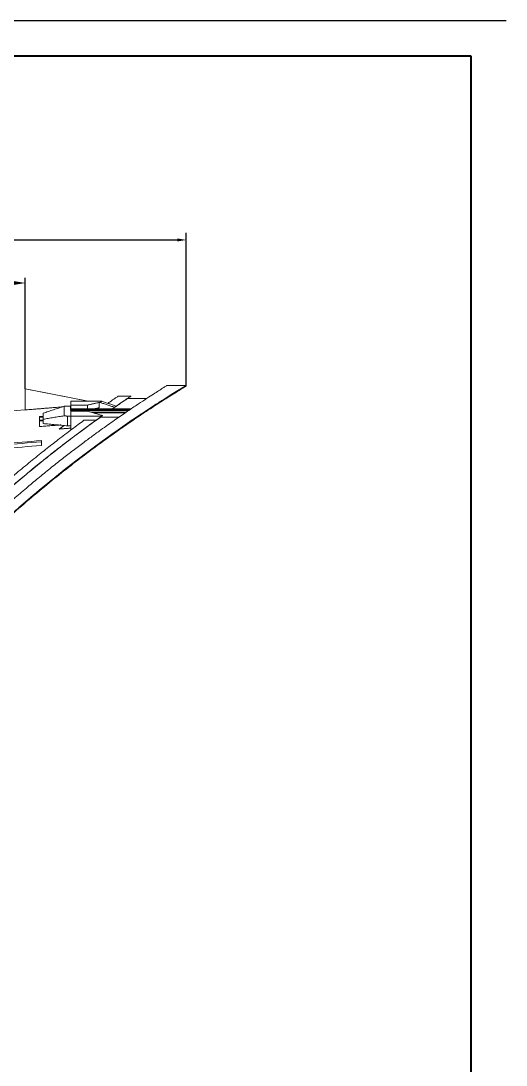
# Model space of a CAD drawing. Extents: x -871 to 2543, y 496 to 1402.
# Drawn here: x -168 to -29.9, y 792.8 to 1089.8 of the extents above; entities that cross this region are included whole.
import ezdxf

# ---------------------------------------------------------------- set-up
doc = ezdxf.new("R2010")
doc.units = 0
doc.layers.get('0').update_dxf_attribs({"linetype": 'CONTINUOUS', "lineweight": 40})
doc.layers.get('DEFPOINTS').update_dxf_attribs({"linetype": 'CONTINUOUS'})
doc.layers.add('7', color=7, linetype='CONTINUOUS')
doc.layers.add('图框层', color=7, linetype='CONTINUOUS')
doc.layers.add('排图层', color=5, linetype='CONTINUOUS', lineweight=40)
doc.styles.add('PC_TEXTSTYLE', font='txt.shx', dxfattribs={"width": 0.8, "bigfont": 'hzfs.shx'})
doc.styles.get("Standard").update_dxf_attribs({"font": 'romans.shx', "width": 0.67, "height": 3.5, "bigfont": 'hzfs.shx'})
doc.dimstyles.get("Standard").update_dxf_attribs({"dimtxt": 0.18, "dimasz": 0.18, "dimexe": 0.18, "dimexo": 0.0625, "dimgap": 0.09, "dimtad": 0, "dimtih": 1, "dimtoh": 1, "dimdec": 4, "dimzin": 0, "dimdsep": 46, "dimtxsty": 'Standard', "dimcen": 0.09, "dimadec": 0, "dimazin": 0, "dimtfac": 1, "dimtdec": 4, "dimtofl": 0, "dimtmove": 0, "dimatfit": 3, "dimfxl": 1, "dimtolj": 1, "dimtzin": 0, "dimarcsym": 0})
doc.dimstyles.new('副本 (2) (2)TH_GBDIM', dxfattribs={"dimtxt": 3.5, "dimasz": 2.5, "dimexe": 2, "dimexo": 0, "dimgap": 1.5, "dimtad": 1, "dimtoh": 1, "dimdec": 1, "dimdsep": 46, "dimtxsty": 'PC_TEXTSTYLE', "dimcen": 2.5, "dimazin": 2, "dimtfac": 0.714286, "dimtdec": 1, "dimtmove": 0, "dimatfit": 3, "dimfxl": 1, "dimtolj": 1, "dimtzin": 0, "dimarcsym": 0})

# ---------------------------------------------------------------- blocks, each defined once
blk = doc.blocks.new('*D22')
at = {"layer": '7', "color": 0, "lineweight": -2, "ltscale": 10, "transparency": 16777216}
for p, q in [((-296.74, 1016.69), (-296.74, 1029.45)), ((-120.94, 985.95), (-120.94, 1029.45)), ((-294.24, 1027.45), (-123.44, 1027.45))]:
    blk.add_line(p, q, dxfattribs=at)
at = {"layer": '7', "color": 0, "ltscale": 10, "transparency": 16777216}
for points in [[(-294.24, 1027.87), (-294.24, 1027.03), (-296.74, 1027.45)], [(-123.44, 1027.87), (-123.44, 1027.03), (-120.94, 1027.45)]]:
    blk.add_solid(points, dxfattribs=at)
at = {"layer": 'DEFPOINTS', "color": 0, "ltscale": 10, "transparency": 16777216}
for p in [(-120.94, 1027.45), (-296.74, 1016.69), (-120.94, 985.95)]:
    blk.add_point(p, dxfattribs=at)
at = {"layer": '7', "color": 0, "ltscale": 10, "transparency": 16777216, "insert": (-208.84, 1030.7), "char_height": 3.5, "attachment_point": 5, "style": 'PC_TEXTSTYLE'}
blk.add_mtext('\\A1;175.8', dxfattribs=at)
blk = doc.blocks.new('*D24')
at = {"layer": '7', "color": 0, "lineweight": -2, "ltscale": 10, "transparency": 16777216}
for p, q in [((-249.74, 974.92), (-249.74, 1016.71)), ((-166.74, 985.1), (-166.74, 1016.71)), ((-170.24, 1015.21), (-246.24, 1015.21))]:
    blk.add_line(p, q, dxfattribs=at)
at = {"layer": '7', "color": 0, "ltscale": 10, "transparency": 16777216}
for points in [[(-246.24, 1015.79), (-246.24, 1014.63), (-249.74, 1015.21)], [(-170.24, 1015.79), (-170.24, 1014.63), (-166.74, 1015.21)]]:
    blk.add_solid(points, dxfattribs=at)
at = {"layer": 'DEFPOINTS', "color": 0, "ltscale": 10, "transparency": 16777216}
for p in [(-249.74, 1015.21), (-166.74, 985.1), (-249.74, 974.92)]:
    blk.add_point(p, dxfattribs=at)
at = {"layer": '7', "color": 0, "ltscale": 10, "transparency": 16777216, "insert": (-208.24, 1018.16), "char_height": 3.5, "attachment_point": 5}
blk.add_mtext('\\A1;83', dxfattribs=at)

msp = doc.modelspace()

# ---------------------------------------------------------------- linework, layer by layer
at = {"color": 7, "linetype": 'Continuous', "lineweight": 15}
for p, q in [((-166.7448, 979.1028), (-166.7448, 985.1028)), ((-148.8567, 981.5571), (-166.7448, 985.1028)), ((-148.8567, 981.5571), (-165.2448, 984.8055)), ((-153.8948, 980.198), (-154.6948, 980.198)), ((-153.7448, 980.198), (-153.8948, 980.198)), ((-153.7448, 981.5571), (-144.962, 981.5571)), ((-149.0432, 980.4813), (-153.7448, 980.4813)), ((-153.7448, 979.6552), (-153.7448, 980.4813)), ((-149.0432, 980.4813), (-149.0432, 979.4353)), ((-145.6879, 981.2296), (-145.4449, 981.2296)), ((-145.6879, 981.2296), (-145.6879, 979.7085)), ((-132.2096, 982.3498), (-137.6476, 982.3498)), ((-166.7448, 979.1544), (-249.7448, 972.3597)), ((-162.7448, 977.1934), (-161.6948, 977.1934)), ((-154.6948, 977.3427), (-154.6948, 974.5772)), ((-154.6948, 977.3427), (-153.8948, 977.3427)), ((-153.8948, 979.4353), (-153.7448, 979.4353)), ((-153.7448, 979.255), (-153.8948, 979.255)), ((-153.8948, 978.977), (-153.7448, 978.977)), ((-153.7448, 977.3427), (-153.8948, 977.3427)), ((-153.7448, 979.6552), (-153.7448, 979.4353)), ((-153.7448, 979.4353), (-136.6055, 979.4353)), ((-136.8728, 979.255), (-153.7448, 979.255)), ((-153.7448, 979.255), (-153.7448, 978.977)), ((-153.7448, 978.977), (-137.2838, 978.977)), ((-153.7448, 978.7636), (-149.0432, 978.7636)), ((-153.7448, 977.3427), (-153.7448, 977.2959)), ((-145.0334, 977.2959), (-153.7448, 977.2959)), ((-153.7448, 973.4808), (-153.7448, 977.2959)), ((-148.1289, 978.4939), (-137.9951, 978.4939)), ((-138.2888, 978.2936), (-147.4501, 978.2936)), ((-161.6948, 976.9995), (-162.7448, 976.9995)), ((-162.7448, 976.3254), (-162.7448, 976.9995)), ((-162.7448, 976.1816), (-161.6948, 976.1816)), ((-161.6948, 975.9663), (-162.7448, 975.9663)), ((-162.7448, 974.3699), (-162.7448, 975.9663)), ((-161.6948, 976.4533), (-161.6948, 975.2272)), ((-156.7448, 974.8318), (-156.7448, 974.9428)), ((-153.7448, 974.5772), (-154.6948, 974.5772)), ((-146.636, 976.1537), (-150.0497, 976.1537)), ((-145.2975, 977.0692), (-140.0706, 977.0692)), ((-162.1448, 968.9677), (-162.1448, 970.0161))]:
    msp.add_line(p, q, dxfattribs=at)
for centre, radius, start, end in [((-121.038, 985.9498), 0.1, 300.708632, 120.708694), ((-140.3527, 973.3397), 0.1022, 312.307941, 83.631164)]:
    msp.add_arc(centre, radius, start, end, dxfattribs=at)
for points, knots in [([(-126.4106, 986.0498), (-126.4426, 986.0297), (-126.5068, 985.9894), (-127.0329, 985.6609), (-127.8796, 985.1284), (-129.0931, 984.359), (-130.6949, 983.3347), (-132.7055, 982.0303), (-135.1451, 980.42), (-138.0371, 978.473), (-141.3813, 976.174), (-143.9184, 974.3653), (-145.2147, 973.4413)], [0, 0, 0, 0, 0.08771481, 0.17606841, 0.26610236, 0.35805067, 0.45313142, 0.55359998, 0.65704757, 0.76542402, 0.88015348, 1, 1, 1, 1]), ([(-140.3414, 973.4413), (-138.5119, 974.7094), (-134.8534, 977.2455), (-130.6605, 980.0049), (-127.4722, 982.0567), (-125.1433, 983.5248), (-123.3061, 984.6642), (-122.0072, 985.4616), (-121.1917, 985.9574), (-121.091, 986.0179), (-121.041, 986.048)], [0, 0, 0, 0, 0.16669679, 0.33336229, 0.44705325, 0.56082655, 0.67448538, 0.78337651, 0.89237663, 1, 1, 1, 1]), ([(-140.9276, 980.1607), (-140.2764, 980.6061), (-138.9879, 981.4876), (-137.6535, 982.3836), (-136.8807, 982.9008), (-136.5619, 983.1124), (-136.6528, 983.0518), (-136.6542, 983.0509)], [0, 0, 0, 0, 0.25238665, 0.49937032, 0.74869298, 0.99612111, 1, 1, 1, 1]), ([(-121.0193, 985.8443), (-121.0492, 985.8264), (-121.1136, 985.7879), (-121.9083, 985.3052), (-123.2176, 984.5018), (-125.0432, 983.3704), (-127.3001, 981.9484), (-129.9866, 980.2242), (-133.0747, 978.1964), (-136.5031, 975.8948), (-139.0238, 974.1409), (-140.2839, 973.2641)], [0, 0, 0, 0, 0.09857151, 0.2121051, 0.32551517, 0.43642591, 0.54744312, 0.65838287, 0.77222243, 0.88613649, 1, 1, 1, 1]), ([(-140.2408, 983.0509), (-140.2883, 983.0189), (-140.3844, 982.9543), (-141.2385, 982.3718), (-142.1926, 981.7216), (-143.027, 981.1412), (-143.2458, 980.9889)], [0, 0, 0, 0, 0.29470262, 0.59625751, 0.89408525, 1, 1, 1, 1]), ([(-141.9198, 979.4353), (-141.4066, 979.7904), (-140.1648, 980.6495), (-138.8306, 981.5533), (-137.8294, 982.2282), (-137.7081, 982.3093), (-137.6476, 982.3498)], [0, 0, 0, 0, 0.18908627, 0.4575306, 0.72967385, 1, 1, 1, 1]), ([(-140.9898, 980.0794), (-140.6775, 980.2936), (-140.0067, 980.754), (-139.9145, 980.8164), (-139.8652, 980.8498)], [0, 0, 0, 0, 0.465468446, 1, 1, 1, 1]), ([(-150.0497, 976.1537), (-151.1639, 975.3377), (-153.4462, 973.666), (-156.1135, 971.6292), (-157.4786, 970.5867)], [0, 0, 0, 0, 0.488171685, 1, 1, 1, 1]), ([(-155.0116, 969.9158), (-153.4636, 971.0856), (-150.418, 973.3872), (-147.8828, 975.215), (-146.6363, 976.1138)], [0, 0, 0, 0, 0.508291379, 1, 1, 1, 1]), ([(-154.185, 970.5867), (-152.798, 971.6294), (-150.0893, 973.6658), (-147.7684, 975.3379), (-146.636, 976.1537)], [0, 0, 0, 0, 0.5120696, 1, 1, 1, 1]), ([(-145.2147, 973.4413), (-146.0302, 972.8521), (-147.6976, 971.6475), (-150.4914, 969.5796), (-153.4286, 967.3584), (-156.5104, 964.9754), (-159.7148, 962.4388), (-163.0456, 959.7335), (-166.5064, 956.8512), (-170.1005, 953.7764), (-173.9008, 950.4298), (-177.8835, 946.8127), (-182.0779, 942.8916), (-184.9839, 940.0503), (-186.498, 938.5698)], [0, 0, 0, 0, 0.07598438, 0.15536123, 0.23820181, 0.31370912, 0.39317263, 0.47662327, 0.55376309, 0.63614441, 0.72377989, 0.81049714, 0.90126057, 1, 1, 1, 1]), ([(-182.4292, 938.5698), (-180.6106, 940.3159), (-176.9701, 943.811), (-171.4375, 948.8359), (-165.8541, 953.7054), (-160.2822, 958.3527), (-154.85, 962.7), (-149.6343, 966.7022), (-144.6829, 970.3641), (-141.7878, 972.4161), (-140.3414, 973.4413)], [0, 0, 0, 0, 0.11675362, 0.2337108, 0.35954172, 0.4854418, 0.61124797, 0.74082167, 0.87051056, 1, 1, 1, 1]), ([(-140.2839, 973.2641), (-141.6832, 972.2733), (-144.4838, 970.2902), (-149.2591, 966.7667), (-154.3939, 962.841), (-159.8642, 958.4807), (-165.6057, 953.7051), (-171.3056, 948.7411), (-176.8988, 943.6645), (-180.5382, 940.1727), (-182.3595, 938.4253)], [0, 0, 0, 0, 0.12545084, 0.25108373, 0.37661002, 0.50645931, 0.63641326, 0.76629142, 0.88304216, 1, 1, 1, 1]), ([(-193.3986, 935.8753), (-191.376, 937.9234), (-187.4465, 941.9025), (-181.8429, 947.2426), (-176.637, 952.0175), (-171.7299, 956.343), (-167.0879, 960.2889), (-162.6813, 963.9076), (-158.5948, 967.1611), (-156.1919, 969.0085), (-155.0116, 969.9158)], [0, 0, 0, 0, 0.1406415, 0.27323347, 0.39718666, 0.51808872, 0.64039628, 0.75891188, 0.88158754, 1, 1, 1, 1]), ([(-192.9514, 936.3889), (-191.4711, 937.8876), (-188.5418, 940.8534), (-184.2223, 945.0337), (-180.0099, 948.9862), (-175.8942, 952.7206), (-171.8661, 956.2651), (-167.9433, 959.611), (-164.1353, 962.7668), (-160.5126, 965.6849), (-157.144, 968.3301), (-155.1542, 969.8476), (-154.185, 970.5867)], [0, 0, 0, 0, 0.10195337, 0.20175355, 0.30121868, 0.39986902, 0.49851066, 0.59906082, 0.69929059, 0.80136684, 0.90325523, 1, 1, 1, 1]), ([(-157.4786, 970.5867), (-158.6118, 969.7079), (-160.8737, 967.9538), (-164.6861, 964.8971), (-168.7738, 961.5355), (-171.6933, 959.0305), (-173.2013, 957.7366)], [0, 0, 0, 0, 0.25050083, 0.50003975, 0.7417641, 1, 1, 1, 1])]:
    msp.add_open_spline(points, degree=3, knots=knots, dxfattribs=at)
for points in [[(-121.0409, 986.0498), (-126.4106, 986.0498)], [(-161.6948, 978.1762), (-155.6948, 980.1288)], [(-154.6948, 980.198), (-155.6948, 980.1288)], [(-155.6948, 980.1288), (-155.6948, 977.4368)], [(-153.8948, 980.198), (-153.8948, 979.4353)], [(-153.7448, 980.4813), (-153.7448, 981.5571)], [(-145.6879, 981.2296), (-149.0432, 980.4813)], [(-144.962, 981.5571), (-145.4449, 981.2296)], [(-145.4449, 981.2296), (-141.3504, 979.8696)], [(-140.8683, 980.2014), (-144.9619, 981.5574)], [(-141.3504, 979.8696), (-140.8683, 980.2014)], [(-136.6446, 983.0537), (-140.2408, 983.0537)], [(-156.1968, 979.9654), (-166.7448, 979.1028)], [(-162.7448, 977.1934), (-162.7448, 976.9995)], [(-161.6948, 976.4533), (-161.6948, 978.1762)], [(-155.6948, 977.4368), (-161.6948, 976.4533)], [(-155.6948, 977.4368), (-154.6948, 977.3427)], [(-153.8948, 979.255), (-153.8948, 978.977)], [(-153.7448, 977.2959), (-153.7448, 978.7636)], [(-144.7493, 977.4969), (-149.0432, 978.7636)], [(-145.6879, 979.7085), (-146.9057, 979.4353)], [(-145.7589, 976.7805), (-145.0334, 977.2959)], [(-144.7493, 977.4969), (-145.0334, 977.2959)], [(-141.9715, 979.4353), (-141.3504, 979.8696)], [(-162.7448, 976.1816), (-162.7448, 975.9663)], [(-156.7448, 974.8318), (-162.7448, 974.3699)], [(-154.6948, 974.5772), (-161.6948, 975.2272)], [(-155.6834, 974.669), (-157.1047, 973.6699)], [(-146.6363, 976.1138), (-145.2975, 977.0692)], [(-146.636, 976.1537), (-145.7589, 976.7805)], [(-153.7448, 973.9274), (-157.1047, 973.6699)], [(-153.6589, 973.4873), (-153.7448, 973.4808)], [(-140.4152, 973.1705), (-139.9171, 973.518)], [(-249.7448, 963.788), (-162.1448, 970.3773)], [(-162.1448, 970.0161), (-249.7448, 963.4229)], [(-162.1448, 968.9677), (-249.7448, 962.3735)], [(-162.1448, 970.3773), (-162.1448, 970.0161)]]:
    msp.add_open_spline(points, degree=1, dxfattribs=at)
at = {"layer": '7', "color": 4, "ltscale": 5}
msp.add_arc((47.1297, 704.9231), 327.4, 120.903169, 144.457334, dxfattribs=at)
at = {"layer": '图框层', "color": 3, "ltscale": 14}
msp.add_line((-29.8725, 1089.757), (-870.8725, 1089.757), dxfattribs=at)
at = {"layer": '排图层', "color": 7, "ltscale": 14}
msp.add_line((-39.8725, 1079.757), (-845.8725, 1079.757), dxfattribs=at)
at = {"layer": '排图层', "color": 7}
msp.add_line((-39.8725, 505.757), (-39.8725, 1079.757), dxfattribs=at)

# ---------------------------------------------------------------- dimensions: what is measured, and where the dimension line sits
at = {"layer": '7', "color": 4, "ltscale": 5}
dim = msp.add_linear_dim(base=(-120.938, 1027.4488), p1=(-296.7448, 1016.6876), p2=(-120.938, 985.9498), dimstyle='副本 (2) (2)TH_GBDIM', dxfattribs=at)
dim.commit()
dim.dimension.update_dxf_attribs({"geometry": '*D22', "text_midpoint": (-208.8414, 1030.6988)})
dim = msp.add_linear_dim(base=(-249.7448, 1015.2089), p1=(-166.7448, 985.1028), p2=(-249.7448, 974.9179), dimstyle='Standard', override={"dimtxt": 3.5, "dimasz": 3.5, "dimexe": 1.5, "dimexo": 0, "dimgap": 1.2, "dimtad": 1, "dimtih": 0, "dimdec": 3, "dimzin": 8, "dimcen": 0, "dimtdec": 3, "dimtofl": 1, "dimtzin": 8}, dxfattribs=at)
dim.commit()
dim.dimension.update_dxf_attribs({"geometry": '*D24', "text_midpoint": (-208.2448, 1018.1589)})

doc.saveas('drawing.dxf')
